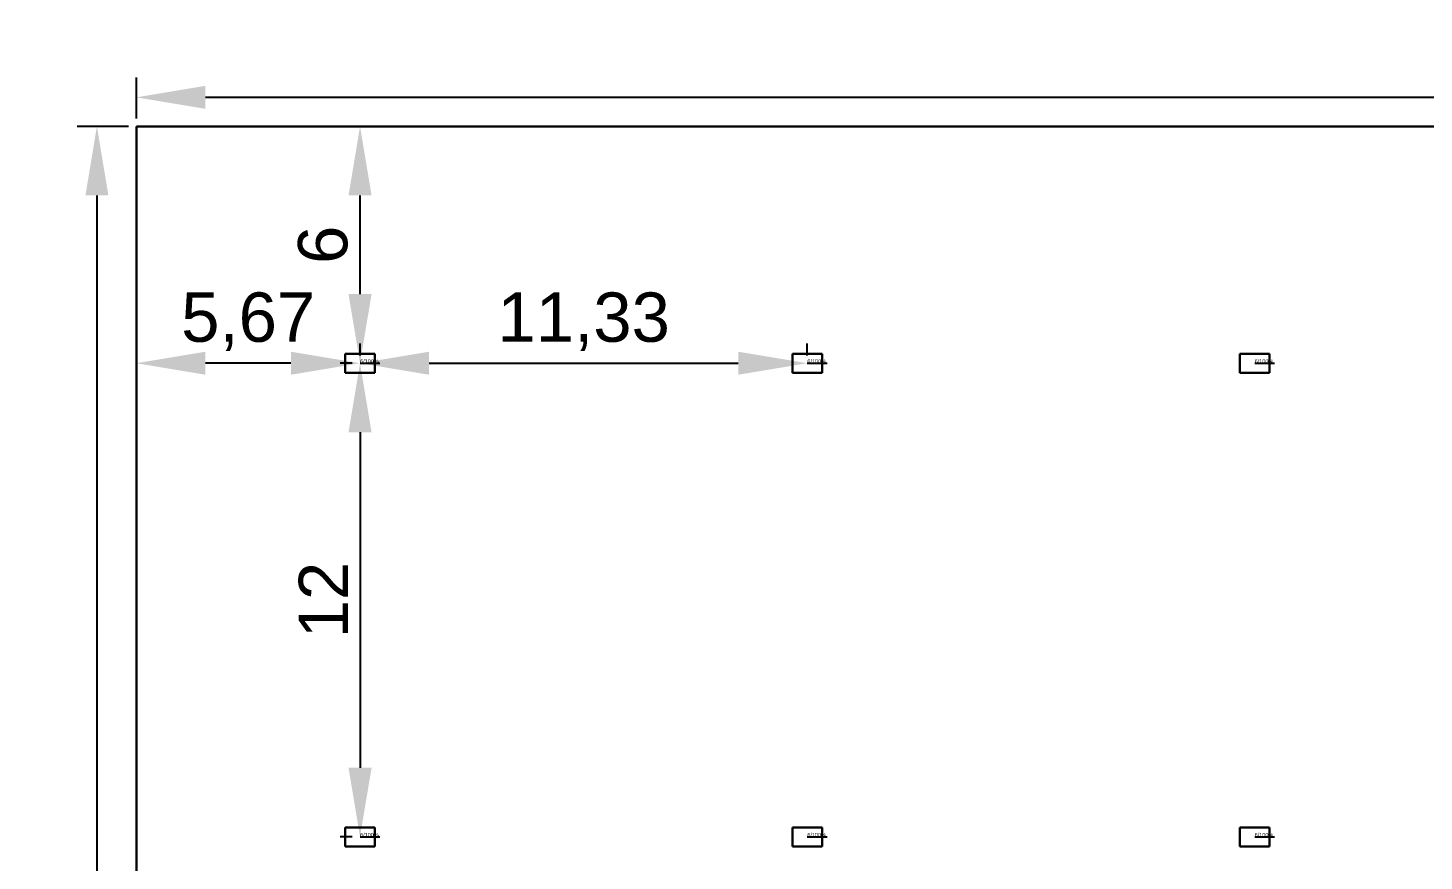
# Model space of a CAD drawing. Header units: millimetres. Extents: x -2.8 to 67.9, y 15.7 to 90.1.
# Drawn here: x -2.83 to 32.54, y 69.04 to 90.15 of the extents above; entities that cross this region are included whole.
import ezdxf

# ---------------------------------------------------------------- set-up
doc = ezdxf.new("R2010")
doc.units = ezdxf.units.MM
for name, color, linetype in [('DLXLUM', 2, 'Continuous'), ('DLXLUMEX', 2, 'Continuous'), ('DLXSCENE', 7, 'Continuous'), ('MAPAS', 7, 'Continuous')]:
    doc.layers.add(name, color=color, linetype=linetype)
doc.layers.get('0').off()
doc.styles.get("Standard").update_dxf_attribs({"font": 'arial.ttf'})
doc.dimstyles.new('ISO-25', dxfattribs={"dimtxt": 1.25, "dimasz": 1.75, "dimexe": 0.5, "dimexo": 0.2, "dimgap": 0.3, "dimtad": 1, "dimtoh": 1, "dimtxsty": 'Standard', "dimcen": 2.5, "dimadec": 0, "dimazin": 0, "dimtfac": 1, "dimtmove": 0, "dimatfit": 3, "dimfxl": 1, "dimarcsym": 0})

# ---------------------------------------------------------------- blocks, each defined once
blk = doc.blocks.new('*U12')
for p, q in [((0.375, 0.24), (-0.375, 0.24)), ((-0.375, 0.24), (-0.375, -0.24)), ((-0.375, 0.24), (-0.375, -0.24)), ((-0.375, -0.24), (-0.375, 0.24)), ((-0.375, 0.24), (-0.375, 0.24)), ((0.375, 0.24), (-0.375, 0.24)), ((-0.375, 0.24), (-0.375, 0.24)), ((-0.375, 0.24), (0.375, 0.24)), ((-0.375, -0.24), (-0.375, 0.24)), ((-0.375, 0.24), (0.375, 0.24)), ((0.375, -0.24), (0.375, 0.24)), ((0.375, 0.24), (0.375, 0.24)), ((0.375, -0.24), (0.375, 0.24)), ((0.375, 0.24), (0.375, 0.24)), ((0.375, 0.24), (0.375, -0.24)), ((0.375, 0.24), (0.375, -0.24)), ((-0.375, -0.24), (0.375, -0.24)), ((-0.375, -0.24), (-0.375, -0.24)), ((-0.375, -0.24), (0.375, -0.24)), ((0.375, -0.24), (-0.375, -0.24)), ((-0.375, -0.24), (-0.375, -0.24)), ((0.375, -0.24), (-0.375, -0.24)), ((0.375, -0.24), (0.375, -0.24)), ((0.375, -0.24), (0.375, -0.24))]:
    blk.add_line(p, q)
at = {"color": 1}
blk.add_line((0, 0), (0.5, 0), dxfattribs=at)
at = {"layer": 'DLXLUMEX', "color": 7}
blk.add_text('6/100%', height=0.1, dxfattribs=at).set_placement((0, 0))
blk = doc.blocks.new('*U13')
for p, q in [((0.375, 0.24), (-0.375, 0.24)), ((-0.375, 0.24), (-0.375, -0.24)), ((-0.375, 0.24), (-0.375, -0.24)), ((-0.375, -0.24), (-0.375, 0.24)), ((-0.375, 0.24), (-0.375, 0.24)), ((0.375, 0.24), (-0.375, 0.24)), ((-0.375, 0.24), (-0.375, 0.24)), ((-0.375, 0.24), (0.375, 0.24)), ((-0.375, -0.24), (-0.375, 0.24)), ((-0.375, 0.24), (0.375, 0.24)), ((0.375, -0.24), (0.375, 0.24)), ((0.375, 0.24), (0.375, 0.24)), ((0.375, -0.24), (0.375, 0.24)), ((0.375, 0.24), (0.375, 0.24)), ((0.375, 0.24), (0.375, -0.24)), ((0.375, 0.24), (0.375, -0.24)), ((-0.375, -0.24), (0.375, -0.24)), ((-0.375, -0.24), (-0.375, -0.24)), ((-0.375, -0.24), (0.375, -0.24)), ((0.375, -0.24), (-0.375, -0.24)), ((-0.375, -0.24), (-0.375, -0.24)), ((0.375, -0.24), (-0.375, -0.24)), ((0.375, -0.24), (0.375, -0.24)), ((0.375, -0.24), (0.375, -0.24))]:
    blk.add_line(p, q)
at = {"color": 1}
blk.add_line((0, 0), (0.5, 0), dxfattribs=at)
at = {"layer": 'DLXLUMEX', "color": 7}
blk.add_text('6/100%', height=0.1, dxfattribs=at).set_placement((0, 0))
blk = doc.blocks.new('*U18')
for p, q in [((0.375, 0.24), (-0.375, 0.24)), ((-0.375, 0.24), (-0.375, -0.24)), ((-0.375, 0.24), (-0.375, -0.24)), ((-0.375, -0.24), (-0.375, 0.24)), ((-0.375, 0.24), (-0.375, 0.24)), ((0.375, 0.24), (-0.375, 0.24)), ((-0.375, 0.24), (-0.375, 0.24)), ((-0.375, 0.24), (0.375, 0.24)), ((-0.375, -0.24), (-0.375, 0.24)), ((-0.375, 0.24), (0.375, 0.24)), ((0.375, -0.24), (0.375, 0.24)), ((0.375, 0.24), (0.375, 0.24)), ((0.375, -0.24), (0.375, 0.24)), ((0.375, 0.24), (0.375, 0.24)), ((0.375, 0.24), (0.375, -0.24)), ((0.375, 0.24), (0.375, -0.24)), ((-0.375, -0.24), (0.375, -0.24)), ((-0.375, -0.24), (-0.375, -0.24)), ((-0.375, -0.24), (0.375, -0.24)), ((0.375, -0.24), (-0.375, -0.24)), ((-0.375, -0.24), (-0.375, -0.24)), ((0.375, -0.24), (-0.375, -0.24)), ((0.375, -0.24), (0.375, -0.24)), ((0.375, -0.24), (0.375, -0.24))]:
    blk.add_line(p, q)
at = {"color": 1}
blk.add_line((0, 0), (0.5, 0), dxfattribs=at)
at = {"layer": 'DLXLUMEX', "color": 7}
blk.add_text('6/100%', height=0.1, dxfattribs=at).set_placement((0, 0))
blk = doc.blocks.new('*U19')
for p, q in [((0.375, 0.24), (-0.375, 0.24)), ((-0.375, 0.24), (-0.375, -0.24)), ((-0.375, 0.24), (-0.375, -0.24)), ((-0.375, -0.24), (-0.375, 0.24)), ((-0.375, 0.24), (-0.375, 0.24)), ((0.375, 0.24), (-0.375, 0.24)), ((-0.375, 0.24), (-0.375, 0.24)), ((-0.375, 0.24), (0.375, 0.24)), ((-0.375, -0.24), (-0.375, 0.24)), ((-0.375, 0.24), (0.375, 0.24)), ((0.375, -0.24), (0.375, 0.24)), ((0.375, 0.24), (0.375, 0.24)), ((0.375, -0.24), (0.375, 0.24)), ((0.375, 0.24), (0.375, 0.24)), ((0.375, 0.24), (0.375, -0.24)), ((0.375, 0.24), (0.375, -0.24)), ((-0.375, -0.24), (0.375, -0.24)), ((-0.375, -0.24), (-0.375, -0.24)), ((-0.375, -0.24), (0.375, -0.24)), ((0.375, -0.24), (-0.375, -0.24)), ((-0.375, -0.24), (-0.375, -0.24)), ((0.375, -0.24), (-0.375, -0.24)), ((0.375, -0.24), (0.375, -0.24)), ((0.375, -0.24), (0.375, -0.24))]:
    blk.add_line(p, q)
at = {"color": 1}
blk.add_line((0, 0), (0.5, 0), dxfattribs=at)
at = {"layer": 'DLXLUMEX', "color": 7}
blk.add_text('6/100%', height=0.1, dxfattribs=at).set_placement((0, 0))
blk = doc.blocks.new('*U24')
for p, q in [((0.375, 0.24), (-0.375, 0.24)), ((-0.375, 0.24), (-0.375, -0.24)), ((-0.375, 0.24), (-0.375, -0.24)), ((-0.375, -0.24), (-0.375, 0.24)), ((-0.375, 0.24), (-0.375, 0.24)), ((0.375, 0.24), (-0.375, 0.24)), ((-0.375, 0.24), (-0.375, 0.24)), ((-0.375, 0.24), (0.375, 0.24)), ((-0.375, -0.24), (-0.375, 0.24)), ((-0.375, 0.24), (0.375, 0.24)), ((0.375, -0.24), (0.375, 0.24)), ((0.375, 0.24), (0.375, 0.24)), ((0.375, -0.24), (0.375, 0.24)), ((0.375, 0.24), (0.375, 0.24)), ((0.375, 0.24), (0.375, -0.24)), ((0.375, 0.24), (0.375, -0.24)), ((-0.375, -0.24), (0.375, -0.24)), ((-0.375, -0.24), (-0.375, -0.24)), ((-0.375, -0.24), (0.375, -0.24)), ((0.375, -0.24), (-0.375, -0.24)), ((-0.375, -0.24), (-0.375, -0.24)), ((0.375, -0.24), (-0.375, -0.24)), ((0.375, -0.24), (0.375, -0.24)), ((0.375, -0.24), (0.375, -0.24))]:
    blk.add_line(p, q)
at = {"color": 1}
blk.add_line((0, 0), (0.5, 0), dxfattribs=at)
at = {"layer": 'DLXLUMEX', "color": 7}
blk.add_text('6/100%', height=0.1, dxfattribs=at).set_placement((0, 0))
blk = doc.blocks.new('*U25')
for p, q in [((0.375, 0.24), (-0.375, 0.24)), ((-0.375, 0.24), (-0.375, -0.24)), ((-0.375, 0.24), (-0.375, -0.24)), ((-0.375, -0.24), (-0.375, 0.24)), ((-0.375, 0.24), (-0.375, 0.24)), ((0.375, 0.24), (-0.375, 0.24)), ((-0.375, 0.24), (-0.375, 0.24)), ((-0.375, 0.24), (0.375, 0.24)), ((-0.375, -0.24), (-0.375, 0.24)), ((-0.375, 0.24), (0.375, 0.24)), ((0.375, -0.24), (0.375, 0.24)), ((0.375, 0.24), (0.375, 0.24)), ((0.375, -0.24), (0.375, 0.24)), ((0.375, 0.24), (0.375, 0.24)), ((0.375, 0.24), (0.375, -0.24)), ((0.375, 0.24), (0.375, -0.24)), ((-0.375, -0.24), (0.375, -0.24)), ((-0.375, -0.24), (-0.375, -0.24)), ((-0.375, -0.24), (0.375, -0.24)), ((0.375, -0.24), (-0.375, -0.24)), ((-0.375, -0.24), (-0.375, -0.24)), ((0.375, -0.24), (-0.375, -0.24)), ((0.375, -0.24), (0.375, -0.24)), ((0.375, -0.24), (0.375, -0.24))]:
    blk.add_line(p, q)
at = {"color": 1}
blk.add_line((0, 0), (0.5, 0), dxfattribs=at)
at = {"layer": 'DLXLUMEX', "color": 7}
blk.add_text('6/100%', height=0.1, dxfattribs=at).set_placement((0, 0))
blk = doc.blocks.new('*U44')
for p, q in [((16.704, 136.161), (84.704, 136.161)), ((84.704, 136.161), (16.704, 136.161)), ((16.704, 136.161), (16.704, 136.161)), ((16.704, 64.16), (16.704, 136.161)), ((16.704, 136.161), (16.704, 136.161)), ((16.704, 136.161), (16.704, 64.16))]:
    blk.add_line(p, q)
blk = doc.blocks.new('*U45')
for p, q in [((16.704, 64.16), (16.704, 136.161)), ((16.704, 136.161), (84.704, 136.161))]:
    blk.add_line(p, q)
blk = doc.blocks.new('*U46')
for p, q in [((84.704, 136.161), (16.704, 136.161)), ((16.704, 136.161), (16.704, 64.16))]:
    blk.add_line(p, q)
blk = doc.blocks.new('*D49')
at = {"layer": 'Defpoints', "color": 0, "transparency": 16777216}
for p in [(5.584, 81.655), (16.917, 81.655), (16.917, 81.655)]:
    blk.add_point(p, dxfattribs=at)
at = {"layer": 'MAPAS', "color": 0, "lineweight": -2, "transparency": 16777216}
for p, q in [((5.584, 81.855), (5.584, 82.155)), ((16.917, 81.855), (16.917, 82.155)), ((7.334, 81.655), (15.167, 81.655))]:
    blk.add_line(p, q, dxfattribs=at)
at = {"layer": 'MAPAS', "color": 0, "transparency": 16777216}
for points in [[(7.334, 81.947), (7.334, 81.364), (5.584, 81.655)], [(15.167, 81.947), (15.167, 81.364), (16.917, 81.655)]]:
    blk.add_solid(points, dxfattribs=at)
at = {"layer": 'MAPAS', "color": 0, "transparency": 16777216, "insert": (11.251, 82.707), "char_height": 1.25, "attachment_point": 5}
blk.add_mtext('11,33', dxfattribs=at)
blk = doc.blocks.new('*D50')
at = {"layer": 'Defpoints', "color": 0, "transparency": 16777216}
for p in [(-0.083, 81.655), (-0.083, 81.655), (5.584, 81.655)]:
    blk.add_point(p, dxfattribs=at)
at = {"layer": 'MAPAS', "color": 0, "lineweight": -2, "transparency": 16777216}
for p, q in [((-0.083, 81.855), (-0.083, 82.155)), ((5.584, 81.855), (5.584, 82.155)), ((3.834, 81.655), (1.667, 81.655))]:
    blk.add_line(p, q, dxfattribs=at)
at = {"layer": 'MAPAS', "color": 0, "transparency": 16777216}
for points in [[(1.667, 81.947), (1.667, 81.364), (-0.083, 81.655)], [(3.834, 81.947), (3.834, 81.364), (5.584, 81.655)]]:
    blk.add_solid(points, dxfattribs=at)
at = {"layer": 'MAPAS', "color": 0, "transparency": 16777216, "insert": (2.751, 82.707), "char_height": 1.25, "attachment_point": 5}
blk.add_mtext('5,67', dxfattribs=at)
blk = doc.blocks.new('*D51')
at = {"layer": 'Defpoints', "color": 0, "transparency": 16777216}
for p in [(5.584, 81.655), (5.584, 69.655), (5.584, 69.655)]:
    blk.add_point(p, dxfattribs=at)
at = {"layer": 'MAPAS', "color": 0, "lineweight": -2, "transparency": 16777216}
for p, q in [((5.384, 81.655), (5.084, 81.655)), ((5.584, 79.905), (5.584, 71.405)), ((5.384, 69.655), (5.084, 69.655))]:
    blk.add_line(p, q, dxfattribs=at)
at = {"layer": 'MAPAS', "color": 0, "transparency": 16777216}
for points in [[(5.292, 79.905), (5.876, 79.905), (5.584, 81.655)], [(5.292, 71.405), (5.876, 71.405), (5.584, 69.655)]]:
    blk.add_solid(points, dxfattribs=at)
at = {"layer": 'MAPAS', "color": 0, "transparency": 16777216, "insert": (4.656, 75.655), "char_height": 1.25, "attachment_point": 5, "rotation": 90}
blk.add_mtext('12', dxfattribs=at)
blk = doc.blocks.new('*D52')
at = {"layer": 'Defpoints', "color": 0, "transparency": 16777216}
for p in [(5.584, 87.655), (5.584, 87.655), (5.584, 81.655)]:
    blk.add_point(p, dxfattribs=at)
at = {"layer": 'MAPAS', "color": 0, "lineweight": -2, "transparency": 16777216}
for p, q in [((5.384, 87.655), (5.084, 87.655)), ((5.584, 83.405), (5.584, 85.905)), ((5.384, 81.655), (5.084, 81.655))]:
    blk.add_line(p, q, dxfattribs=at)
at = {"layer": 'MAPAS', "color": 0, "transparency": 16777216}
for points in [[(5.292, 85.905), (5.876, 85.905), (5.584, 87.655)], [(5.292, 83.405), (5.876, 83.405), (5.584, 81.655)]]:
    blk.add_solid(points, dxfattribs=at)
at = {"layer": 'MAPAS', "color": 0, "transparency": 16777216, "insert": (4.646, 84.655), "char_height": 1.25, "attachment_point": 5, "rotation": 90}
blk.add_mtext('6', dxfattribs=at)
blk = doc.blocks.new('*D53')
at = {"layer": 'Defpoints', "color": 0, "transparency": 16777216}
for p in [(-0.083, 88.391), (-0.083, 87.655), (67.917, 87.655)]:
    blk.add_point(p, dxfattribs=at)
at = {"layer": 'MAPAS', "color": 0, "lineweight": -2, "transparency": 16777216}
for p, q in [((-0.083, 87.855), (-0.083, 88.891)), ((67.917, 87.855), (67.917, 88.891)), ((66.167, 88.391), (1.667, 88.391))]:
    blk.add_line(p, q, dxfattribs=at)
at = {"layer": 'MAPAS', "color": 0, "transparency": 16777216}
for points in [[(1.667, 88.683), (1.667, 88.1), (-0.083, 88.391)], [(66.167, 88.683), (66.167, 88.1), (67.917, 88.391)]]:
    blk.add_solid(points, dxfattribs=at)
at = {"layer": 'MAPAS', "color": 0, "transparency": 16777216, "insert": (33.917, 89.329), "char_height": 1.25, "attachment_point": 5}
blk.add_mtext('68', dxfattribs=at)
blk = doc.blocks.new('*D54')
at = {"layer": 'Defpoints', "color": 0, "transparency": 16777216}
for p in [(-0.083, 87.655), (-1.083, 15.655), (-0.083, 15.655)]:
    blk.add_point(p, dxfattribs=at)
at = {"layer": 'MAPAS', "color": 0, "lineweight": -2, "transparency": 16777216}
for p, q in [((-0.283, 87.655), (-1.583, 87.655)), ((-1.083, 85.905), (-1.083, 17.405)), ((-0.283, 15.655), (-1.583, 15.655))]:
    blk.add_line(p, q, dxfattribs=at)
at = {"layer": 'MAPAS', "color": 0, "transparency": 16777216}
for points in [[(-1.374, 85.905), (-0.791, 85.905), (-1.083, 87.655)], [(-1.374, 17.405), (-0.791, 17.405), (-1.083, 15.655)]]:
    blk.add_solid(points, dxfattribs=at)
at = {"layer": 'MAPAS', "color": 0, "transparency": 16777216, "insert": (-2.01, 51.655), "char_height": 1.25, "attachment_point": 5, "rotation": 90}
blk.add_mtext('72', dxfattribs=at)

msp = doc.modelspace()

# ---------------------------------------------------------------- block references
at = {"layer": 'DLXLUM'}
for name, p in [('*U13', (5.584, 81.655)), ('*U19', (16.917, 81.655)), ('*U25', (28.251, 81.655)), ('*U12', (5.584, 69.655)), ('*U18', (16.917, 69.655)), ('*U24', (28.251, 69.655))]:
    msp.add_blockref(name, p, dxfattribs=at)
at = {"layer": 'DLXSCENE'}
for name in ['*U44', '*U45', '*U46']:
    msp.add_blockref(name, (-16.787, -48.505), dxfattribs=at)

# ---------------------------------------------------------------- dimensions: what is measured, and where the dimension line sits
at = {"layer": 'MAPAS'}
for base, p1, p2, picture, middle in [((-0.083, 88.391), (67.917, 87.655), (-0.083, 87.655), '*D53', (33.917, 89.329)), ((-0.083, 81.655), (5.584, 81.655), (-0.083, 81.655), '*D50', (2.751, 82.707)), ((16.917, 81.655), (5.584, 81.655), (16.917, 81.655), '*D49', (11.251, 82.707))]:
    dim = msp.add_linear_dim(base=base, p1=p1, p2=p2, dimstyle='ISO-25', dxfattribs=at)
    dim.commit()
    dim.dimension.update_dxf_attribs({"geometry": picture, "text_midpoint": middle})
for base, p1, p2, picture, middle in [((-1.083, 15.655), (-0.083, 87.655), (-0.083, 15.655), '*D54', (-2.01, 51.655)), ((5.584, 87.655), (5.584, 81.655), (5.584, 87.655), '*D52', (4.646, 84.655)), ((5.584, 69.655), (5.584, 81.655), (5.584, 69.655), '*D51', (4.656, 75.655))]:
    dim = msp.add_linear_dim(base=base, p1=p1, p2=p2, angle=90, dimstyle='ISO-25', dxfattribs=at)
    dim.commit()
    dim.dimension.update_dxf_attribs({"geometry": picture, "text_midpoint": middle})

doc.saveas('drawing.dxf')
